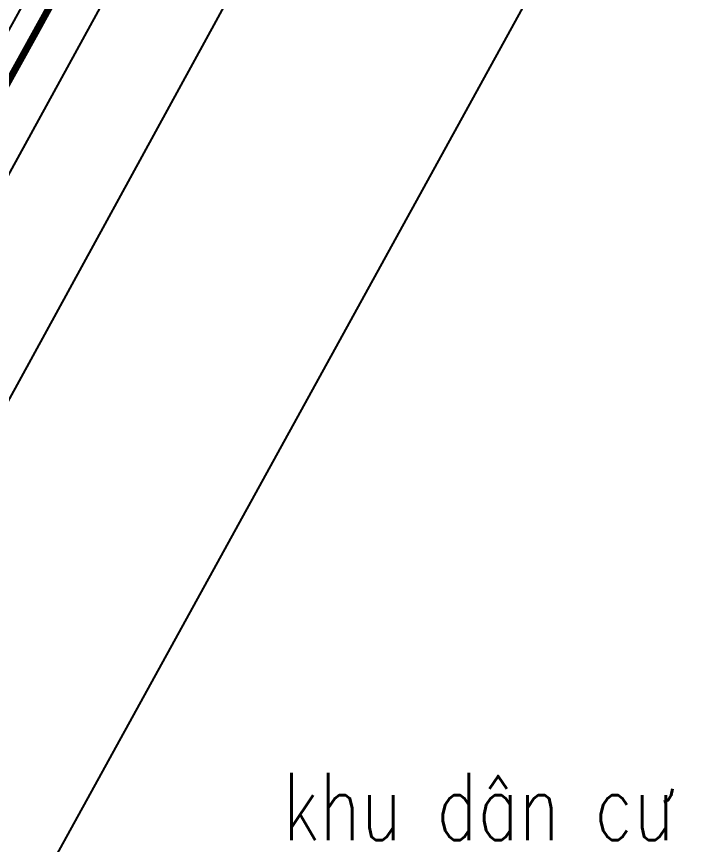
# Model space of a CAD drawing. Header units: millimetres. Extents: x -1075388 to -537338, y 70651 to 270651.
# Drawn here: x -856034 to -845831, y 149050 to 161347 of the extents above; entities that cross this region are included whole.
import ezdxf
from ezdxf.enums import TextEntityAlignment as Align
from ezdxf.xclip import XClip

# ---------------------------------------------------------------- set-up
doc = ezdxf.new("R2010")
doc.units = ezdxf.units.MM
doc.header["$LTSCALE"] = 5
doc.header["$XCLIPFRAME"] = 0
doc.linetypes.add('CENTER2', pattern=[28.575, 19.05, -3.175, 3.175, -3.175])
doc.layers.get('0').update_dxf_attribs({"linetype": 'CENTER2'})
for name, color, linetype in [('BOVIA', 1, 'Continuous'), ('KYHIEU', 7, 'Continuous'), ('NHA', 2, 'Continuous'), ('TEXT', 42, 'Continuous'), ('Tuongxay', 11, 'Continuous')]:
    doc.layers.add(name, color=color, linetype=linetype)
doc.layers.add('cat1', color=30, linetype='Continuous', lineweight=50)
doc.layers.add('LC Dim', color=8, linetype='Continuous', lineweight=18)
doc.styles.add('HOATBIF', font='hoatbif.shx', dxfattribs={"width": 0.75})
doc.styles.add('simli', font='vnsimli.shx', dxfattribs={"height": 2})
doc.styles.add('VnArialH', font='VHARIAL.TTF')
doc.linetypes.add('FENCELINE2', pattern='A,0.25,-0.1,[132,ltypeshp.shx,S=0.1,R=0,X=-0.1,Y=0],-0.1,1', length=1.45)
doc.dimstyles.new('Copy of 1-110', dxfattribs={"dimscale": 110, "dimtxt": 2.5, "dimasz": 0.35, "dimexe": 0.5, "dimexo": 0, "dimgap": 0.8, "dimtad": 1, "dimdec": 0, "dimzin": 0, "dimdsep": 46, "dimtxsty": 'HOATBIF', "dimblk1": 'DOT', "dimblk2": 'DOT', "dimsah": 1, "dimcen": -1, "dimdle": 1, "dimclrd": 256, "dimclre": 256, "dimclrt": 4, "dimadec": 3, "dimazin": 2, "dimtfac": 0.333333, "dimtdec": 0, "dimtix": 1, "dimtmove": 2, "dimatfit": 3, "dimldrblk": 'DOT', "dimfxl": 1, "dimtvp": 0.833333, "dimtolj": 1, "dimtzin": 0, "dimarcsym": 0})

# ---------------------------------------------------------------- blocks, each defined once
blk = doc.blocks.new('Nen ht')
at = {"layer": 'BOVIA', "color": 250, "flags": 128}
for points, elevation in [([(37892, 14124), (38583, 14137), (50244, 35337), (59645, 52500), (59068, 52724)], -192), ([(48244, 8450), (43800, 10662), (43525, 11069), (43430, 11574), (65976, 52541)], -2370)]:
    blk.add_lwpolyline(points, dxfattribs=dict(at, elevation=elevation))
at = {"layer": 'Tuongxay', "color": 250}
for points, elevation in [([(37759, 14194), (53101, 41847), (59068, 52724), (38492, 61299)], -2370), ([(37410, 14388), (52750, 42041), (58503, 52526), (38338, 60930)], -192)]:
    blk.add_lwpolyline(points, dxfattribs=dict(at, elevation=elevation))
at = {"layer": 'KYHIEU', "color": 250, "lineweight": 0, "style": 'VnArialH', "width": 0.6}
for tag, p in [('DC-02', (-46804, -9650, -10682)), ('2.478', (-46804, -10928, -10682))]:
    blk.add_attdef(tag, text='', height=756, dxfattribs=at).set_placement(p, align=Align.CENTER)
at = {"layer": 'TEXT', "color": 250, "style": 'simli', "width": 0.75}
blk.add_text('khu d©n c\xad', height=1000, dxfattribs=at).set_placement((59649, 29870, -2370), align=Align.CENTER)
blk = doc.blocks.new('DOT')
at = {"color": 0, "linetype": 'ByBlock'}
blk.add_line((-0.5, 0), (-1, 0), dxfattribs=at)
at = {"color": 0, "linetype": 'ByBlock', "const_width": 0.5}
blk.add_lwpolyline([(-0.25, 0, 1), (0.25, 0, 1)], format="xyb", close=True, dxfattribs=at)
blk = doc.blocks.new('*D129')
at = {"layer": 'Defpoints', "color": 0, "transparency": 16777216}
for p in [(-849751, 171967), (-847811, 170907), (-871167, 132929, -151)]:
    blk.add_point(p, dxfattribs=at)
at = {"layer": 'LC Dim', "lineweight": -2, "transparency": 16777216}
for p, q in [((-849751, 171967), (-847680, 170836)), ((-869112, 131925), (-847862, 170815)), ((-871167, 132929), (-869030, 131761))]:
    blk.add_line(p, q, dxfattribs=at)
at = {"layer": 'LC Dim', "lineweight": -2, "transparency": 16777216, "xscale": 105, "yscale": 105, "zscale": 105}
for p, rotation in [((-847811, 170907), 61.34759104076623), ((-869162, 131833), 241.3475910407662)]:
    blk.add_blockref('DOT', p, dxfattribs=dict(at, rotation=rotation))
at = {"layer": 'LC Dim', "color": 4, "transparency": 16777216, "insert": (-859026, 151665), "char_height": 750, "attachment_point": 5, "rotation": 61.3476, "style": 'HOATBIF'}
blk.add_mtext('\\A1;44.53', dxfattribs=at)
blk = doc.blocks.new('_Dot')
at = {"color": 0, "linetype": 'ByBlock', "lineweight": -2}
blk.add_line((-0.5, 0), (-1, 0), dxfattribs=at)
at = {"color": 0, "linetype": 'ByBlock', "const_width": 0.5}
blk.add_lwpolyline([(-0.25, 0, 1), (0.25, 0, 1)], format="xyb", close=True, dxfattribs=at)

msp = doc.modelspace()

# ---------------------------------------------------------------- linework, layer by layer
at = {"layer": 'cat1', "color": 202, "linetype": 'FENCELINE2', "ltscale": 200, "const_width": 100, "elevation": 37.298}
msp.add_lwpolyline([(-904457.596, 108956.227), (-914065.335, 113516.999), (-912056.149, 117141.527), (-908731.579, 122968.97), (-894410.729, 148713.766), (-875641.151, 182537.129), (-849750.707, 171967.138), (-871058.279, 133439.115), (-871341.181, 132921.363)], dxfattribs=at)

# ---------------------------------------------------------------- block references
at = {"layer": 'NHA'}
ref = msp.add_blockref('Nen ht', (-908818.656, 119243.518, 41.497), dxfattribs=at)
XClip(ref).set_block_clipping_path([(-36969.0091810265, -21518.5280143177), (72831.0680443905, 66381.4719856854)])

# ---------------------------------------------------------------- dimensions: what is measured, and where the dimension line sits
at = {"layer": 'LC Dim'}
dim = msp.add_linear_dim(base=(-847811.387, 170907.484), p1=(-871166.811, 132928.508, -150.838), p2=(-849750.707, 171967.138), angle=241.347591, dimstyle='Copy of 1-110', override={"dimscale": 300, "dimdec": 2, "dimlfac": 0.001}, dxfattribs=at)
dim.commit()
dim.dimension.update_dxf_attribs({"geometry": '*D129', "text_midpoint": (-859026.322, 151665.132)})

doc.saveas('drawing.dxf')
